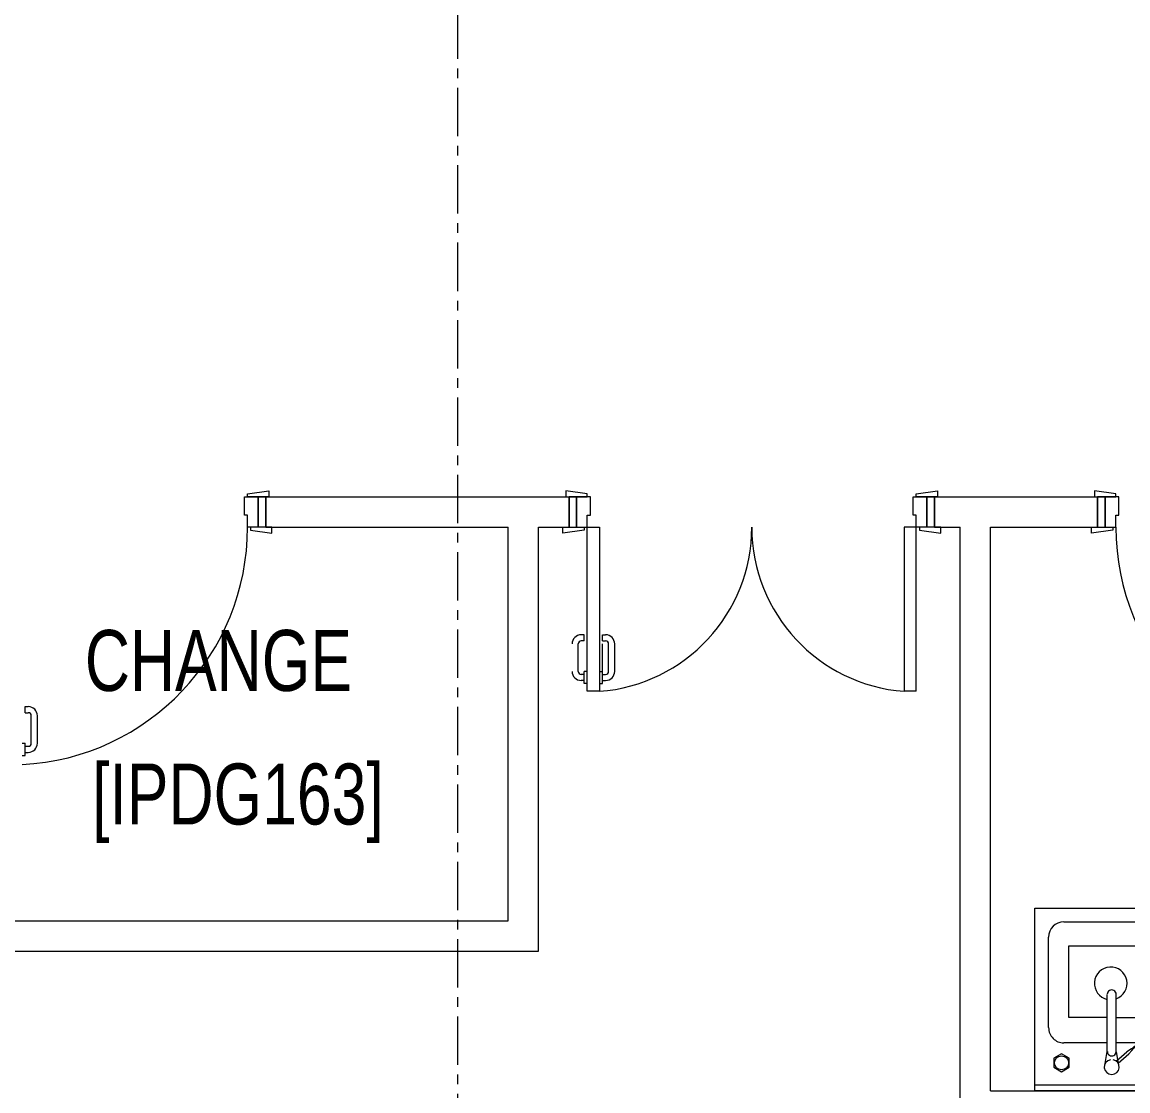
# Model space of a CAD drawing. Header units: millimetres. Extents: x 26027 to 581921, y 7230 to 233891.
# Drawn here: x 530319 to 533948, y 174302 to 177810 of the extents above; entities that cross this region are included whole.
import ezdxf

# ---------------------------------------------------------------- set-up
doc = ezdxf.new("R2010")
doc.units = ezdxf.units.MM
doc.header["$LTSCALE"] = 5
doc.linetypes.add('CENTER', pattern=[50.8, 31.75, -6.35, 6.35, -6.35])
for name, color, linetype, lineweight in [('72_EGR_BASE_TEXT', 7, 'Continuous', 5), ('Medical Equipment and Furniture', 163, 'Continuous', 0), ('Medical Equipment and Furniture1', 163, 'Continuous', 5), ('Walls', 32, 'Continuous', 5)]:
    doc.layers.add(name, color=color, linetype=linetype, lineweight=lineweight)
doc.layers.add('axes', color=9, linetype='Continuous')
doc.layers.add('Wooden Joinery', color=7, linetype='Continuous', lineweight=5, true_color=0xffdcd1)
doc.styles.add('X3G_ENTITY_2587EA', font='swisscl.ttf', dxfattribs={"height": 200})

# ---------------------------------------------------------------- blocks, each defined once
blk = doc.blocks.new('Slop Hopper')
at = {"layer": 'Medical Equipment and Furniture1'}
for p, q in [((1327.37, 1279.91), (1327.37, 1339.91)), ((1327.37, 1339.91), (1377.37, 1339.91)), ((1377.37, 1339.91), (1377.37, 1279.91)), ((1336.9, 1335.39), (1367.15, 1335.39)), ((1331.89, 1300.66), (1331.89, 1330.39)), ((1372.14, 1330.38), (1372.14, 1300.65)), ((1338.53, 1304.04), (1338.53, 1327.46)), ((1338.53, 1327.46), (1364.59, 1327.46)), ((1364.59, 1327.46), (1364.59, 1304.04)), ((1351.16, 1293.73), (1351.16, 1311.59)), ((1354.09, 1292.76), (1354.09, 1311.6)), ((1351.16, 1304.04), (1338.53, 1304.04)), ((1354.09, 1304.04), (1364.59, 1304.04)), ((1361.99, 1296.2), (1359.59, 1294.08)), ((1362.21, 1295.94), (1359.8, 1293.84)), ((1351.16, 1295.65), (1336.89, 1295.65)), ((1350.46, 1288.9), (1351.16, 1292.85)), ((1351.16, 1292.92), (1351.16, 1293.7)), ((1367.14, 1295.65), (1354.09, 1295.65)), ((1354.09, 1292.76), (1354.78, 1288.9)), ((1354.11, 1289.68), (1357.62, 1292.77)), ((1357.63, 1292.78), (1359.1, 1293.78)), ((1358.26, 1292.07), (1359.19, 1293.12)), ((1359.1, 1293.78), (1359.39, 1293.97)), ((1359.19, 1293.12), (1359.68, 1293.65)), ((1359.39, 1293.97), (1359.53, 1294.07)), ((1359.53, 1294.07), (1359.65, 1294.16)), ((1359.65, 1294.16), (1359.74, 1294.23)), ((1359.68, 1293.65), (1359.79, 1293.78)), ((1359.79, 1293.78), (1359.89, 1293.88)), ((1359.89, 1293.88), (1359.97, 1293.97)), ((1359.97, 1293.97), (1360.04, 1294.05)), ((1336.15, 1292.05), (1333.62, 1290.6)), ((1333.62, 1290.6), (1333.62, 1287.67)), ((1338.67, 1290.6), (1336.15, 1292.05)), ((1338.67, 1287.67), (1338.67, 1290.6)), ((1354.74, 1288.96), (1358.25, 1292.05)), ((1333.62, 1287.67), (1336.15, 1286.2)), ((1336.15, 1286.2), (1338.67, 1287.67)), ((1327.37, 1281.91), (1377.37, 1281.91)), ((1377.37, 1279.91), (1327.37, 1279.91))]:
    blk.add_line(p, q, dxfattribs=at)
blk.add_circle((1336.16, 1289.11), 2.3, dxfattribs=at)
for centre, radius, start, end in [((1336.89, 1330.38), 5, 89.9562, 179.9562), ((1367.14, 1330.38), 5, 0, 90), ((1352.31, 1315.19), 5.37, 289.1656, 257.5966), ((1352.62, 1311.59), 1.46, 359.85, 179.85), ((1336.9, 1300.66), 5, 179.9563, 269.9563), ((1367.14, 1300.65), 5, 270, 0), ((1362.07, 1296.1), 0.137, 39.4733, 129.4733), ((1362.12, 1296.06), 0.152, 310.9144, 40.9144), ((1352.63, 1292.81), 1.44, 179.0502, 359.0502), ((1352.62, 1287.73), 2.45, 100.5881, 79.4119)]:
    blk.add_arc(centre, radius, start, end, dxfattribs=at)
blk = doc.blocks.new('A$C666502D8')
at = {"layer": 'Wooden Joinery'}
for p, q in [((-540, 110), (-610, 120)), ((-610, 120), (-610, 100)), ((-540, 100), (-540, 110)), ((540, 110), (610, 120)), ((540, 110), (610, 120)), ((540, 100), (540, 110)), ((540, 100), (540, 110)), ((610, 120), (610, 100)), ((610, 120), (610, 100)), ((-610, 100), (-540, 100)), ((-575, 100), (-600, 100)), ((-575, 100), (-600, 100)), ((-600, 100), (-600, 0)), ((-530, 100), (-575, 100)), ((-575, 100), (-575, 0)), ((-575, 0), (-575, 100)), ((-530, 100), (-575, 100)), ((-575, 100), (-575, 0)), ((-575, 0), (-575, 100)), ((-530, 40), (-530, 100)), ((-530, 40), (-530, 100)), ((530, 40), (530, 100)), ((530, 100), (575, 100)), ((530, 40), (530, 100)), ((530, 100), (575, 100)), ((610, 100), (540, 100)), ((610, 100), (540, 100)), ((575, 100), (575, 0)), ((575, 0), (575, 100)), ((575, 100), (600, 100)), ((575, 100), (575, 0)), ((575, 0), (575, 100)), ((575, 100), (600, 100)), ((600, 100), (600, 0)), ((-540, 0), (-540, 40)), ((-540, 40), (-530, 40)), ((-540, 0), (-540, 40)), ((-540, 40), (-530, 40)), ((540, 40), (530, 40)), ((540, 40), (530, 40)), ((540, 0), (540, 40)), ((540, 0), (540, 40)), ((-620, -20), (-620, 0)), ((-620, 0), (-550, 0)), ((-600, 0), (-575, 0)), ((-575, 0), (-540, 0)), ((-550, 0), (-550, -10)), ((-540, -538.5), (-540, 0)), ((-540, 0), (-500, 0)), ((-500, 0), (-500, -538.5)), ((500, 0), (500, -538.5)), ((540, 0), (500, 0)), ((540, -538.5), (540, 0)), ((575, 0), (540, 0)), ((550, 0), (550, -10)), ((620, 0), (550, 0)), ((600, 0), (575, 0)), ((620, -20), (620, 0)), ((-620, -20), (-620, 0)), ((-620, 0), (-550, 0)), ((-550, -10), (-620, -20)), ((-550, -10), (-620, -20)), ((-600, 0), (-575, 0)), ((-575, 0), (-540, 0)), ((-550, 0), (-550, -10)), ((575, 0), (540, 0)), ((550, 0), (550, -10)), ((620, 0), (550, 0)), ((550, -10), (620, -20)), ((550, -10), (620, -20)), ((600, 0), (575, 0)), ((620, -20), (620, 0)), ((-550, -353.1), (-560, -353.1)), ((-550, -373.1), (-550, -353.1)), ((-490, -353.1), (-480, -353.1)), ((-490, -373.1), (-490, -353.1)), ((-570, -473.1), (-570, -383.1)), ((-550, -373.1), (-560, -373.1)), ((-490, -373.1), (-480, -373.1)), ((-470, -473.1), (-470, -383.1)), ((-450, -473.1), (-450, -383.1)), ((-550, -483.1), (-560, -483.1)), ((-550, -503.1), (-560, -503.1)), ((-550, -513.1), (-550, -473.1)), ((-540, -473.1), (-550, -473.1)), ((-500, -473.1), (-490, -473.1)), ((-490, -513.1), (-490, -473.1)), ((-490, -483.1), (-480, -483.1)), ((-490, -503.1), (-480, -503.1)), ((-540, -513.1), (-550, -513.1)), ((-500, -538.5), (-540, -538.5)), ((-500, -513.1), (-490, -513.1)), ((540, -538.5), (500, -538.5))]:
    blk.add_line(p, q, dxfattribs=at)
for centre, radius, start, end in [((-540, 0), 540, 274.248, 0), ((540, 0), 540, 180, 265.752), ((-560, -383.1), 30, 90, 180), ((-480, -383.1), 30, 0, 90), ((-560, -383.1), 10, 90, 180), ((-480, -383.1), 10, 0, 90), ((-560, -473.1), 30, 180, 270), ((-560, -473.1), 10, 180, 270), ((-480, -473.1), 10, 270, 0), ((-480, -473.1), 30, 270, 0)]:
    blk.add_arc(centre, radius, start, end, dxfattribs=at)

msp = doc.modelspace()

# ---------------------------------------------------------------- linework, layer by layer
at = {"layer": 'axes', "linetype": 'CENTER', "lineweight": 0}
msp.add_line((531748.8, 120285.6, 0), (531748.8, 205820.3, 0), dxfattribs=at)
at = {"layer": 'Walls'}
for p, q in [((531118.6, 176152.3, 0), (531118.6, 176252.3, 0)), ((531118.6, 176252.3, 0), (532113.8, 176252.3, 0)), ((532113.8, 176152.3, 0), (532113.8, 176252.3, 0)), ((533313.8, 176252.3, 0), (533848.9, 176252.3, 0)), ((533313.8, 176152.3, 0), (533313.8, 176252.3, 0)), ((533848.9, 176152.3, 0), (533848.9, 176252.3, 0)), ((531118.6, 176152.3, 0), (531913.8, 176152.3, 0)), ((531913.8, 174860.3, 0), (531913.8, 176152.3, 0)), ((532013.8, 174760.3, 0), (532013.8, 176152.3, 0)), ((532013.8, 176152.3, 0), (532113.8, 176152.3, 0)), ((533313.8, 176152.3, 0), (533397.7, 176152.3, 0)), ((533397.7, 171980.3, 0), (533397.7, 176152.3, 0)), ((533497.7, 174302.3, 0), (533497.7, 176152.3, 0)), ((533497.7, 176152.3, 0), (533848.9, 176152.3, 0)), ((530118.6, 174860.3, 0), (531913.8, 174860.3, 0)), ((530118.6, 174760.3, 0), (532013.8, 174760.3, 0)), ((533497.7, 174302.3, 0), (535098.9, 174302.3, 0))]:
    msp.add_line(p, q, dxfattribs=at)
at = {"layer": 'Wooden Joinery'}
for p, q in [((531058.6, 176262.3, 0), (531128.6, 176272.3, 0)), ((531058.6, 176252.3, 0), (531058.6, 176262.3, 0)), ((531128.6, 176272.3, 0), (531128.6, 176252.3, 0)), ((533908.9, 176262.3, 0), (533838.9, 176272.3, 0)), ((533838.9, 176272.3, 0), (533838.9, 176252.3, 0)), ((533908.9, 176252.3, 0), (533908.9, 176262.3, 0)), ((531048.6, 176192.3, 0), (531048.6, 176252.3, 0)), ((531048.6, 176252.3, 0), (531093.6, 176252.3, 0)), ((531128.6, 176252.3, 0), (531058.6, 176252.3, 0)), ((531093.6, 176252.3, 0), (531093.6, 176152.3, 0)), ((531093.6, 176152.3, 0), (531093.6, 176252.3, 0)), ((531093.6, 176252.3, 0), (531118.6, 176252.3, 0)), ((531118.6, 176252.3, 0), (531118.6, 176152.3, 0)), ((532113.8, 176252.3, 0), (532113.8, 176152.3, 0)), ((533313.8, 176252.3, 0), (533313.8, 176152.3, 0)), ((533838.9, 176252.3, 0), (533908.9, 176252.3, 0)), ((533873.9, 176252.3, 0), (533848.9, 176252.3, 0)), ((533848.9, 176252.3, 0), (533848.9, 176152.3, 0)), ((533918.9, 176252.3, 0), (533873.9, 176252.3, 0)), ((533873.9, 176252.3, 0), (533873.9, 176152.3, 0)), ((533873.9, 176152.3, 0), (533873.9, 176252.3, 0)), ((533918.9, 176192.3, 0), (533918.9, 176252.3, 0)), ((531058.6, 176192.3, 0), (531048.6, 176192.3, 0)), ((531058.6, 176152.3, 0), (531058.6, 176192.3, 0)), ((533908.9, 176152.3, 0), (533908.9, 176192.3, 0)), ((533908.9, 176192.3, 0), (533918.9, 176192.3, 0)), ((531093.6, 176152.3, 0), (531058.6, 176152.3, 0)), ((531068.6, 176152.3, 0), (531068.6, 176142.3, 0)), ((531138.6, 176152.3, 0), (531068.6, 176152.3, 0)), ((531118.6, 176152.3, 0), (531093.6, 176152.3, 0)), ((531138.6, 176132.3, 0), (531138.6, 176152.3, 0)), ((533828.9, 176132.3, 0), (533828.9, 176152.3, 0)), ((533828.9, 176152.3, 0), (533898.9, 176152.3, 0)), ((533848.9, 176152.3, 0), (533873.9, 176152.3, 0)), ((533873.9, 176152.3, 0), (533908.9, 176152.3, 0)), ((533898.9, 176152.3, 0), (533898.9, 176142.3, 0)), ((531068.6, 176142.3, 0), (531138.6, 176132.3, 0)), ((533898.9, 176142.3, 0), (533828.9, 176132.3, 0)), ((532223.8, 175679.3, 0), (532223.8, 175769.3, 0)), ((530328.6, 175563.4, 0), (530338.6, 175563.4, 0)), ((530328.6, 175543.4, 0), (530328.6, 175563.4, 0)), ((530328.6, 175543.4, 0), (530338.6, 175543.4, 0)), ((530348.6, 175443.4, 0), (530348.6, 175533.4, 0)), ((530368.6, 175443.4, 0), (530368.6, 175533.4, 0)), ((530318.6, 175443.4, 0), (530328.6, 175443.4, 0)), ((530328.6, 175403.4, 0), (530328.6, 175443.4, 0)), ((530328.6, 175433.4, 0), (530338.6, 175433.4, 0)), ((530318.6, 175403.4, 0), (530328.6, 175403.4, 0)), ((530328.6, 175413.4, 0), (530338.6, 175413.4, 0))]:
    msp.add_line(p, q, dxfattribs=at)
for centre, radius, start, end in [((530278.6, 176152.3, 0), 780, 272.9397, 0), ((534688.9, 176152.3, 0), 780, 180, 267.0603), ((530338.6, 175533.4, 0), 30, 0, 90), ((530338.6, 175533.4, 0), 10, 0, 90), ((530338.6, 175443.4, 0), 10, 270, 0), ((530338.6, 175443.4, 0), 30, 270, 0)]:
    msp.add_arc(centre, radius, start, end, dxfattribs=at)

# ---------------------------------------------------------------- block references
at = {"layer": 'Medical Equipment and Furniture', "xscale": 10, "yscale": 10, "zscale": 10}
msp.add_blockref('Slop Hopper', (520369, 161503.2, 0), dxfattribs=at)
at = {"layer": 'Wooden Joinery'}
msp.add_blockref('A$C666502D8', (532713.8, 176152.3, 0), dxfattribs=at)

# ---------------------------------------------------------------- texts
at = {"layer": '72_EGR_BASE_TEXT', "char_height": 200, "attachment_point": 2, "style": 'X3G_ENTITY_2587EA'}
for s, insert in [('CHANGE', (530963.1, 175815, 0)), ('[IPDG163]', (531027, 175376.6))]:
    msp.add_mtext(s, dxfattribs=dict(at, insert=insert))

doc.saveas('drawing.dxf')
